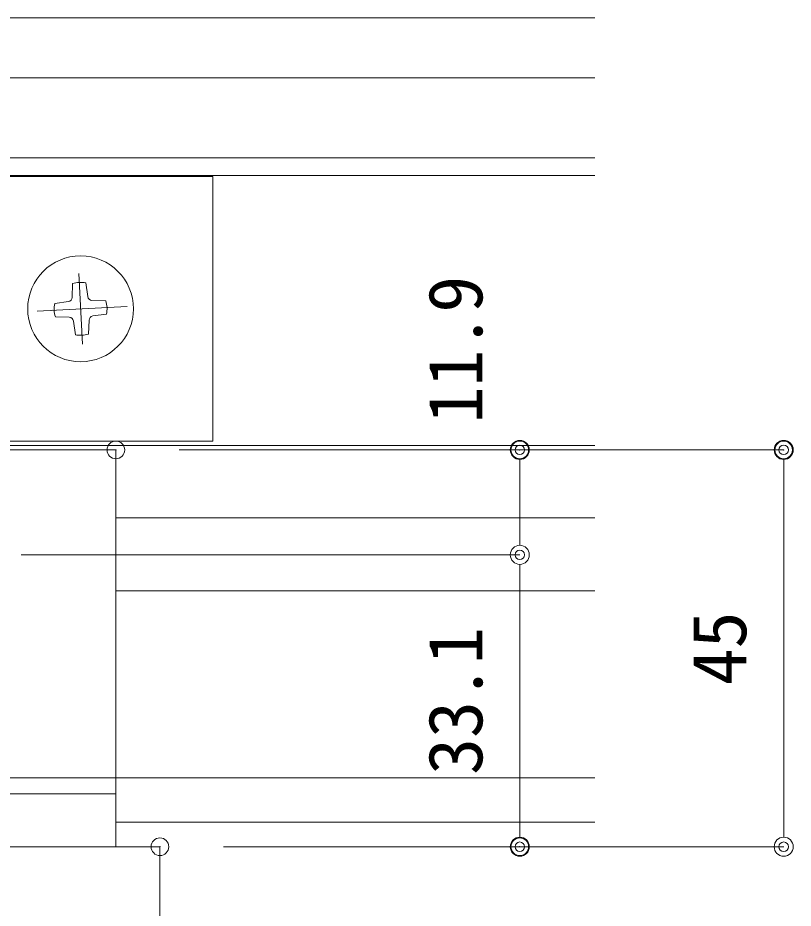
# Model space of a CAD drawing. Units: millimetres, scale not verified. Extents: x -1262 to 1261, y -891 to 891.
# Drawn here: x 236.8 to 324.8, y -496.4 to -395.4 of the extents above; entities that cross this region are included whole.
import ezdxf
from ezdxf.enums import TextEntityAlignment as Align

# ---------------------------------------------------------------- set-up
doc = ezdxf.new("R2010")
doc.units = ezdxf.units.MM
doc.header["$LTSCALE"] = 4
doc.header["$PDMODE"] = 32
doc.header["$PDSIZE"] = 2
doc.linetypes.add('USER2', pattern=[51, 31.8, -6.4, 6.4, -6.4])
for name, color, linetype, lineweight in [('0-0_0', 3, 'Continuous', 18), ('0-1_CSLAYER2', 7, 'Continuous', 18), ('0-2_金物', 6, 'Continuous', 18), ('0-4_Defpoints', 7, 'Continuous', 18), ('0-7_CSLAYER3', 7, 'Continuous', 18)]:
    doc.layers.add(name, color=color, linetype=linetype, lineweight=lineweight)
doc.styles.add('ＭＳ ゴシック', font='')
doc.styles.get('ＭＳ ゴシック').set_extended_font_data('MS Gothic')

# ---------------------------------------------------------------- blocks, each defined once
blk = doc.blocks.new('BLKF0135')
at = {"layer": '0-7_CSLAYER3'}
for p, q in [((319.4672, 72.4768), (358.3561, 72.4768)), ((358.3561, 72.4768), (358.3561, 70.0324))]:
    blk.add_line(p, q, dxfattribs=at)
blk = doc.blocks.new('_Origin2')
at = {"layer": '0-0_0', "color": 7, "lineweight": 9}
blk.add_line((-0.5, 0), (-1, 0), dxfattribs=at)
for radius in [0.5, 0.25]:
    blk.add_circle((0, 0), radius, dxfattribs=at)
blk = doc.blocks.new('D97')
at = {"layer": '0-1_CSLAYER2', "lineweight": 9}
for p, q in [((5718.613, 2477.123), (5787.184, 2477.123)), ((5787.184, 2434.283), (5787.184, 2474.963)), ((5723.613, 2432.123), (5787.184, 2432.123))]:
    blk.add_line(p, q, dxfattribs=at)
at = {"layer": '0-4_Defpoints'}
for p in [(5711.413, 2477.123), (5787.184, 2477.123), (5716.413, 2432.123)]:
    blk.add_point(p, dxfattribs=at)
at = {"layer": '0-1_CSLAYER2', "xscale": 2.16, "yscale": 2.16}
for p, rotation in [((5787.184, 2477.123), 90), ((5787.184, 2432.123), 270)]:
    blk.add_blockref('_Origin2', p, dxfattribs=dict(at, rotation=rotation))
at = {"layer": '0-1_CSLAYER2', "style": 'ＭＳ ゴシック'}
blk.add_text('45', height=6.158, rotation=90, dxfattribs=at).set_placement((5784.784, 2450.423), align=Align.BOTTOM_LEFT)
blk = doc.blocks.new('D98')
at = {"layer": '0-1_CSLAYER2', "lineweight": 9}
for p, q in [((5700.679, 2465.223), (5757.244, 2465.223)), ((5757.244, 2463.063), (5757.244, 2434.283)), ((5723.613, 2432.123), (5757.244, 2432.123))]:
    blk.add_line(p, q, dxfattribs=at)
at = {"layer": '0-4_Defpoints'}
for p in [(5693.479, 2465.223), (5716.413, 2432.123), (5757.244, 2432.123)]:
    blk.add_point(p, dxfattribs=at)
at = {"layer": '0-1_CSLAYER2', "xscale": 2.16, "yscale": 2.16}
for p, rotation in [((5757.244, 2465.223), 90), ((5757.244, 2432.123), 270)]:
    blk.add_blockref('_Origin2', p, dxfattribs=dict(at, rotation=rotation))
at = {"layer": '0-1_CSLAYER2', "style": 'ＭＳ ゴシック'}
blk.add_text('33.1', height=6.158, rotation=90, dxfattribs=at).set_placement((5754.844, 2440.273), align=Align.BOTTOM_LEFT)
blk = doc.blocks.new('D99')
at = {"layer": '0-1_CSLAYER2', "lineweight": 9}
for p, q in [((5718.613, 2477.123), (5757.244, 2477.123)), ((5757.244, 2467.383), (5757.244, 2474.963)), ((5700.679, 2465.223), (5757.244, 2465.223))]:
    blk.add_line(p, q, dxfattribs=at)
at = {"layer": '0-4_Defpoints'}
for p in [(5711.413, 2477.123), (5757.244, 2477.123), (5693.479, 2465.223)]:
    blk.add_point(p, dxfattribs=at)
at = {"layer": '0-1_CSLAYER2', "xscale": 2.16, "yscale": 2.16}
for p, rotation in [((5757.244, 2477.123), 90), ((5757.244, 2465.223), 270)]:
    blk.add_blockref('_Origin2', p, dxfattribs=dict(at, rotation=rotation))
at = {"layer": '0-1_CSLAYER2', "style": 'ＭＳ ゴシック'}
blk.add_text('11.9', height=6.158, rotation=90, dxfattribs=at).set_placement((5754.844, 2480.113), align=Align.BOTTOM_LEFT)

msp = doc.modelspace()

# ---------------------------------------------------------------- linework, layer by layer
at = {"layer": '0-2_金物', "color": 7, "linetype": 'USER2'}
for p, q in [((243.76, -424.453), (244.179, -432.442)), ((239.044, -428.706), (249.259, -428.17)), ((240.738, -428.617), (240.686, -428.62))]:
    msp.add_line(p, q, dxfattribs=at)
at = {"layer": '0-2_金物', "color": 7}
for p, q in [((243.068, -425.586), (243.015, -427.155)), ((244.566, -425.507), (244.784, -427.062)), ((241.029, -427.851), (242.584, -427.633)), ((246.831, -427.547), (245.262, -427.493)), ((246.909, -429.044), (245.355, -429.262)), ((241.108, -429.348), (242.677, -429.402)), ((243.373, -431.388), (243.155, -429.833)), ((244.87, -431.309), (244.924, -429.74))]:
    msp.add_line(p, q, dxfattribs=at)
at = {"layer": '0-2_金物', "color": 4}
msp.add_lwpolyline([(183.969, -413.447), (258.969, -413.447), (258.969, -443.447), (183.969, -443.447)], close=True, dxfattribs=at)
at = {"layer": '0-2_金物', "color": 7}
msp.add_circle((243.969, -428.447), 6, dxfattribs=at)
for centre, radius, start, end in [((243.969, -428.447), 3, 78.52249, 107.47751), ((245.279, -426.993), 0.5, 187.95933, 268.04067), ((243.969, -428.447), 3, 168.52249, 197.47751), ((242.515, -427.138), 0.5, 277.95933, 358.04067), ((243.969, -428.447), 3, 348.52249, 17.47751), ((242.66, -429.902), 0.5, 7.95933, 88.04067), ((245.424, -429.757), 0.5, 97.95933, 178.04067), ((243.969, -428.447), 3, 258.52249, 287.47751)]:
    msp.add_arc(centre, radius, start, end, dxfattribs=at)
at = {"layer": '0-7_CSLAYER3'}
for p, q in [((302.318, -395.447), (178.116, -395.447)), ((302.318, -402.247), (178.116, -402.247)), ((302.318, -411.344), (186.969, -411.344)), ((302.318, -413.344), (186.969, -413.344)), ((302.318, -443.947), (186.969, -443.947)), ((247.969, -444.447), (247.969, -489.447)), ((302.318, -452.147), (247.969, -452.147)), ((302.318, -460.447), (247.969, -460.447)), ((302.318, -481.647), (186.969, -481.647)), ((247.969, -483.447), (197.969, -483.447)), ((302.318, -486.647), (247.969, -486.647))]:
    msp.add_line(p, q, dxfattribs=at)
msp.add_lwpolyline([(247.969, -444.447), (197.969, -444.447), (197.969, -489.447)], dxfattribs=at)

# ---------------------------------------------------------------- block references
at = {"layer": '0-0_0', "xscale": 4.5, "yscale": 4.5}
msp.add_blockref('BLKF0135', (-1359.633, -815.593), dxfattribs=at)
at = {"layer": '0-1_CSLAYER2'}
for name in ['D99', 'D97', 'D98']:
    msp.add_blockref(name, (-5463.443, -2921.57), dxfattribs=at)

doc.saveas('drawing.dxf')
